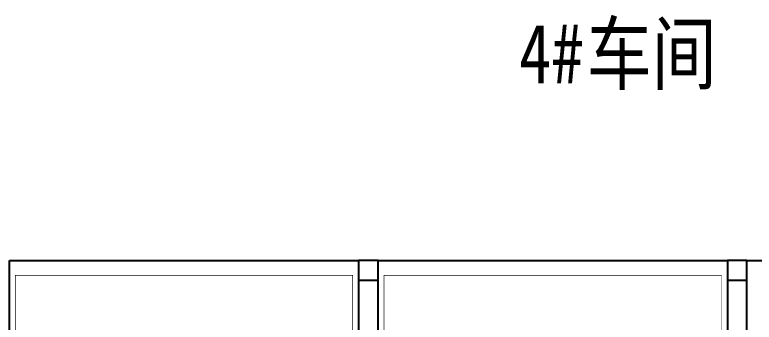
# Model space of a CAD drawing. Extents: x 14586673 to 15379323, y -344170 to -118775.
# Drawn here: x 14772514 to 14961223, y -197266 to -118775 of the extents above; entities that cross this region are included whole.
import ezdxf

# ---------------------------------------------------------------- set-up
doc = ezdxf.new("R2010")
doc.units = 0
doc.header["$LTSCALE"] = 1000
doc.header["$MEASUREMENT"] = 0
doc.layers.add('HYTK-GK', color=7, linetype='Continuous')
doc.layers.add('TK', color=4, linetype='Continuous')
doc.styles.add('TK-GK', font='', dxfattribs={"width": 0.8, "height": 1})
doc.styles.get('TK-GK').set_extended_font_data('SimSun')

# ---------------------------------------------------------------- blocks, each defined once
blk = doc.blocks.new('GeYuanFrame_70717211', base_point=(20.1, 4.5))
at = {"layer": 'TK'}
blk.add_lwpolyline([(20.1, 4.5), (20.1, 598.5), (1071.1, 598.5), (1071.1, 4.5)], close=True, dxfattribs=at)
at = {"layer": 'TK', "const_width": 1}
blk.add_lwpolyline([(45.1, 588.5), (1061.1, 588.5), (1061.1, 14.5), (45.1, 14.5)], close=True, dxfattribs=at)
blk = doc.blocks.new('GeYuanFrame_36670075', base_point=(20.1, 4.5))
at = {"layer": 'TK'}
blk.add_lwpolyline([(20.1, 4.5), (20.1, 598.5), (1071.1, 598.5), (1071.1, 4.5)], close=True, dxfattribs=at)
at = {"layer": 'TK', "const_width": 1}
blk.add_lwpolyline([(45.1, 588.5), (1061.1, 588.5), (1061.1, 14.5), (45.1, 14.5)], close=True, dxfattribs=at)
blk = doc.blocks.new('GeYuanFrame_01458721', base_point=(20.1, 4.5))
at = {"layer": 'TK'}
blk.add_lwpolyline([(20.1, 4.5), (20.1, 598.5), (1071.1, 598.5), (1071.1, 4.5)], close=True, dxfattribs=at)

msp = doc.modelspace()

# ---------------------------------------------------------------- linework, layer by layer
at = {"ltscale": 0.5}
for points in [[(14860272.6, -181520.3), (14860272.6, -186520.3), (14865272.6, -186520.3), (14865272.6, -181520.3)], [(14954372.6, -181520.3), (14954372.6, -186520.3), (14959372.6, -186520.3), (14959372.6, -181520.3)]]:
    msp.add_lwpolyline(points, close=True, dxfattribs=at)

# ---------------------------------------------------------------- block references
at = {"xscale": 150, "yscale": 150, "zscale": 150, "rotation": 270}
for name, p in [('GeYuanFrame_70717211', (14771172.6, -181520.3)), ('GeYuanFrame_36670075', (14865272.6, -181520.3))]:
    msp.add_blockref(name, p, dxfattribs=at)
at = {"xscale": 150, "yscale": 150, "zscale": 150}
msp.add_blockref('GeYuanFrame_01458721', (14959372.6, -270620.3), dxfattribs=at)

# ---------------------------------------------------------------- texts
at = {"layer": 'HYTK-GK', "color": 112, "style": 'TK-GK', "width": 0.8}
for s, p in [('车间', (14918465.2, -136282.6)), ('4#', (14901182.5, -136282.6))]:
    msp.add_text(s, height=15189.87, dxfattribs=at).set_placement(p)

doc.saveas('drawing.dxf')
